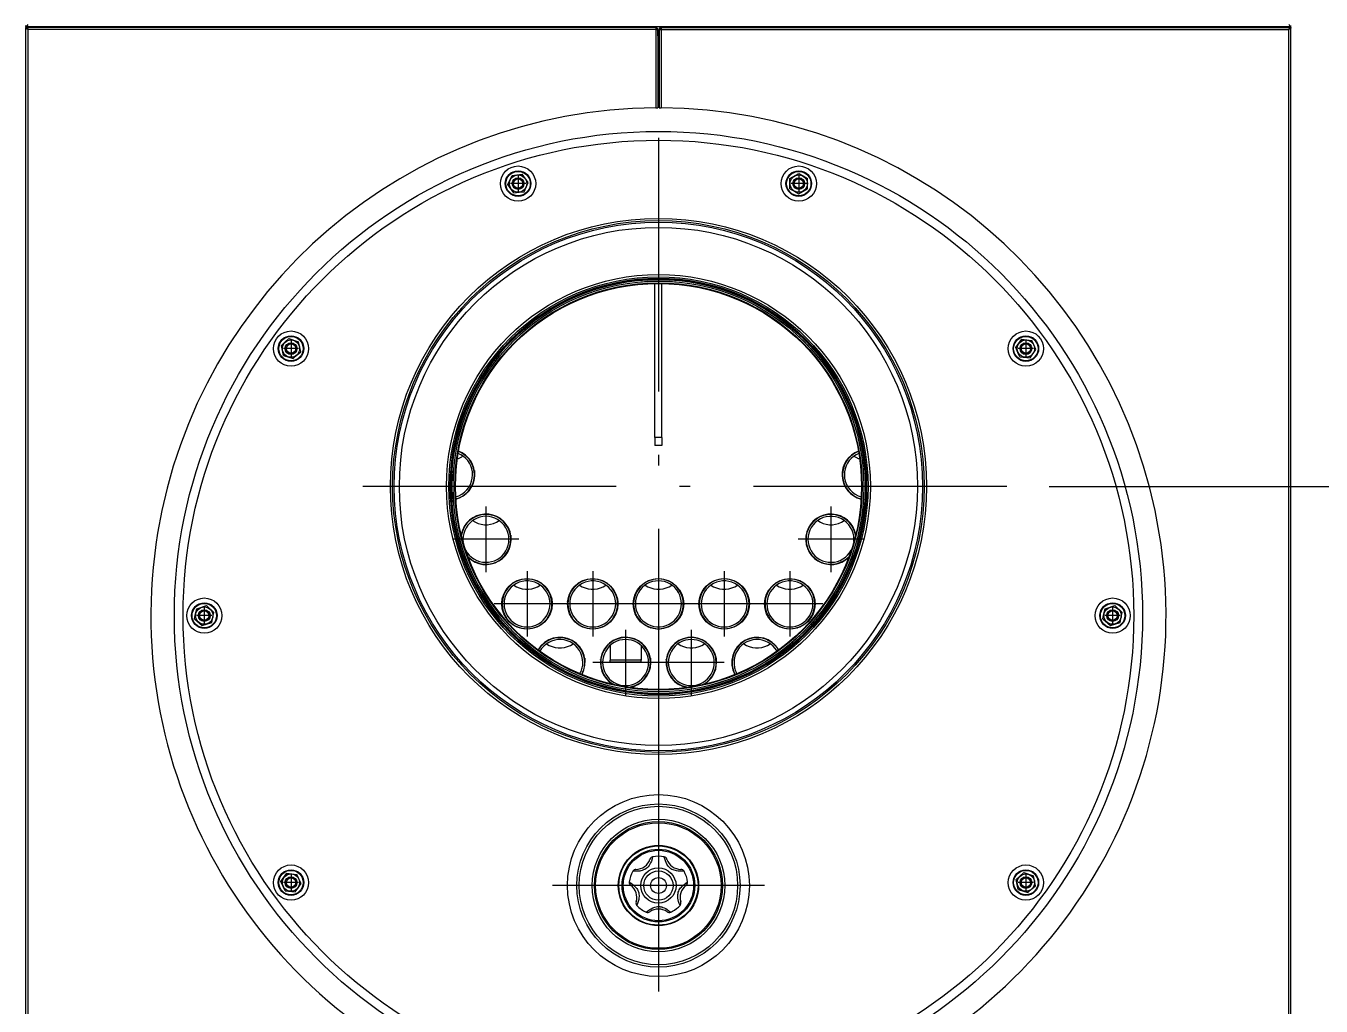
# Model space of a CAD drawing. Extents: x 0 to 420, y 0 to 297.
# Drawn here: x 32.1 to 93.4, y 179.5 to 225.9 of the extents above; entities that cross this region are included whole.
import ezdxf

# ---------------------------------------------------------------- set-up
doc = ezdxf.new("R2010")
doc.units = 0
doc.linetypes.add('DASHDOT', pattern=[18.5, 12, -3, 0.5, -3])
doc.layers.get('0').update_dxf_attribs({"linetype": 'CONTINUOUS'})

msp = doc.modelspace()

# ---------------------------------------------------------------- linework, layer by layer
at = {"color": 7}
for p, q in [((32.088989, 225.875275), (32.088989, 225.919724)), ((32.088989, 225.875275), (91.977882, 225.875275)), ((32.088989, 225.875275), (32.088989, 225.819717)), ((32.088989, 225.819717), (32.133434, 225.819717)), ((32.088989, 174.597504), (32.088989, 225.819717)), ((61.905659, 225.819717), (32.133434, 225.819717)), ((32.177879, 225.875275), (32.177879, 225.819717)), ((61.905659, 225.719727), (32.188988, 225.719727)), ((32.188988, 174.69751), (32.188988, 225.719727)), ((33.111214, 225.875275), (33.111214, 225.819717)), ((33.200104, 225.875275), (33.200104, 225.819717)), ((33.244545, 225.875381), (33.244545, 225.819824)), ((33.255657, 225.830826), (33.255657, 225.875275)), ((33.255657, 225.830826), (34.811211, 225.830826)), ((33.255657, 225.830826), (33.255657, 225.819717)), ((34.811211, 225.875275), (34.811211, 225.819717)), ((61.905659, 225.819717), (61.905659, 225.719727)), ((61.905659, 225.719727), (62.005657, 225.719727)), ((61.905659, 225.719727), (61.905659, 222.013824)), ((62.005657, 225.719727), (62.005657, 222.014145)), ((62.005657, 225.430832), (62.005657, 225.719727)), ((62.061214, 225.719727), (62.061214, 222.014145)), ((62.061214, 225.719727), (62.161213, 225.719727)), ((62.161213, 225.819717), (62.161213, 225.719727)), ((62.161213, 225.819717), (91.933441, 225.819717)), ((62.161213, 225.719727), (62.161213, 222.013824)), ((62.161213, 225.719727), (91.877884, 225.719727)), ((89.255661, 225.819717), (89.255661, 225.875275)), ((89.255661, 225.830826), (90.811218, 225.830826)), ((90.811218, 225.830826), (90.811218, 225.875275)), ((90.811218, 225.819717), (90.811218, 225.830826)), ((90.822327, 225.875381), (90.822327, 225.819824)), ((90.866768, 225.819717), (90.866768, 225.875275)), ((90.955658, 225.819717), (90.955658, 225.875275)), ((91.877884, 174.69751), (91.877884, 225.719727)), ((91.888992, 225.819717), (91.888992, 225.875275)), ((91.977882, 225.819717), (91.933441, 225.819717)), ((91.977882, 225.875275), (91.977882, 225.919724)), ((91.977882, 225.819717), (91.977882, 225.875275)), ((91.977882, 174.597504), (91.977882, 225.819717)), ((68.260635, 218.674667), (68.677299, 218.915222)), ((68.677299, 218.915222), (68.877121, 218.799866)), ((54.911079, 218.383804), (55.106773, 218.823334)), ((55.193878, 217.994568), (54.911079, 218.383804)), ((55.106773, 218.823334), (55.336235, 218.847458)), ((55.336235, 218.847458), (55.585262, 218.873627)), ((55.868061, 218.48439), (55.585262, 218.873627)), ((55.672367, 218.044861), (55.868061, 218.48439)), ((68.260635, 218.193542), (68.260635, 218.674667)), ((68.877121, 218.799866), (69.093971, 218.674667)), ((69.093971, 218.193542), (69.093971, 218.674667)), ((55.193878, 217.994568), (55.442905, 218.020752)), ((55.442905, 218.020752), (55.672367, 218.044861)), ((68.260635, 218.193542), (68.477486, 218.068344)), ((68.477486, 218.068344), (68.677299, 217.952972)), ((68.677299, 217.952972), (69.093971, 218.193542)), ((61.866768, 206.408539), (61.866768, 213.707169)), ((62.200104, 206.408539), (62.200104, 213.707169)), ((44.181992, 210.772446), (44.353455, 210.926834)), ((44.353455, 210.926834), (44.539539, 211.094376)), ((44.539539, 211.094376), (44.997116, 210.945709)), ((45.097145, 210.475098), (44.997116, 210.945709)), ((78.948814, 210.674057), (79.231613, 211.063293)), ((79.231613, 211.063293), (79.710098, 211.013)), ((79.803947, 210.802231), (79.710098, 211.013)), ((44.282024, 210.301834), (44.181992, 210.772446)), ((44.739601, 210.153152), (44.925682, 210.320709)), ((44.925682, 210.320709), (45.097145, 210.475098)), ((79.050659, 210.445313), (78.948814, 210.674057)), ((79.144501, 210.234528), (79.050659, 210.445313)), ((79.622993, 210.184235), (79.905792, 210.573471)), ((79.905792, 210.573471), (79.803947, 210.802231)), ((44.282024, 210.301834), (44.739601, 210.153152)), ((79.144501, 210.234528), (79.622993, 210.184235)), ((61.866768, 206.408539), (61.866768, 206.041946)), ((62.200104, 206.408539), (61.866768, 206.408539)), ((62.200104, 206.041946), (61.866768, 206.041946)), ((62.200104, 206.408539), (62.200104, 206.041946)), ((53.322327, 204.851852), (53.322327, 204.651611)), ((70.744545, 204.851959), (70.744545, 204.651611)), ((55.044548, 201.796295), (55.044548, 201.596375)), ((69.022324, 201.796402), (69.022324, 201.596375)), ((54.633434, 198.740845), (54.633434, 198.541138)), ((56.988991, 198.740738), (56.988991, 198.541138)), ((57.744545, 198.740845), (57.744545, 198.541138)), ((60.100101, 198.740738), (60.100101, 198.541138)), ((60.855659, 198.740845), (60.855659, 198.541138)), ((63.211212, 198.740738), (63.211212, 198.541138)), ((63.96677, 198.740845), (63.96677, 198.541138)), ((66.322327, 198.740738), (66.322327, 198.541138)), ((67.077881, 198.740845), (67.077881, 198.541138)), ((69.433434, 198.740738), (69.433434, 198.541138)), ((40.075859, 197.837708), (40.123829, 198.0634)), ((40.123829, 198.0634), (40.175888, 198.308319)), ((40.175888, 198.308319), (40.633469, 198.457001)), ((40.633469, 198.457001), (40.991013, 198.135056)), ((40.943043, 197.909378), (40.991013, 198.135056)), ((83.075859, 197.837708), (83.123825, 198.0634)), ((83.123825, 198.0634), (83.175888, 198.308319)), ((83.175888, 198.308319), (83.633469, 198.457001)), ((83.633469, 198.457001), (83.991013, 198.135056)), ((83.943039, 197.909378), (83.991013, 198.135056)), ((40.075859, 197.837708), (40.433403, 197.515778)), ((40.433403, 197.515778), (40.890984, 197.664444)), ((40.890984, 197.664444), (40.943043, 197.909378)), ((83.075859, 197.837708), (83.433403, 197.515778)), ((83.433403, 197.515778), (83.890984, 197.664444)), ((83.890984, 197.664444), (83.943039, 197.909378)), ((55.433434, 197.425674), (55.433434, 197.408783)), ((56.188992, 197.425735), (56.188992, 197.408844)), ((58.544548, 197.425674), (58.544548, 197.408783)), ((59.300102, 197.425735), (59.300102, 197.408844)), ((61.655659, 197.425674), (61.655659, 197.408783)), ((62.411213, 197.425735), (62.411213, 197.408844)), ((64.766769, 197.425674), (64.766769, 197.408783)), ((65.522324, 197.425735), (65.522324, 197.408844)), ((67.877884, 197.425674), (67.877884, 197.408783)), ((68.633438, 197.425735), (68.633438, 197.408844)), ((59.741768, 196.56601), (59.741768, 195.879883)), ((61.213993, 196.565948), (61.213993, 195.879883)), ((58.544548, 195.962952), (58.544548, 195.763641)), ((59.300102, 195.963074), (59.300102, 195.763641)), ((59.741768, 195.79071), (59.741768, 195.879883)), ((61.213993, 195.879883), (59.741768, 195.879883)), ((59.741768, 195.79071), (61.213993, 195.79071)), ((61.213993, 195.879868), (61.213993, 195.926132)), ((61.213993, 195.79071), (61.213993, 195.879883)), ((61.655659, 195.962952), (61.655659, 195.763641)), ((62.411213, 195.963074), (62.411213, 195.763641)), ((64.766769, 195.962952), (64.766769, 195.763641)), ((65.522324, 195.963074), (65.522324, 195.763641)), ((60.855659, 194.648254), (60.855659, 194.631058)), ((63.211212, 194.648193), (63.211212, 194.631012)), ((62.311066, 186.554474), (62.307487, 186.57019)), ((62.436302, 186.448547), (62.433331, 186.457611)), ((44.161079, 185.399292), (44.443878, 185.788528)), ((44.443878, 185.788528), (44.922371, 185.738251)), ((79.14119, 185.652069), (79.327271, 185.819611)), ((79.327271, 185.819611), (79.784851, 185.670929)), ((44.262924, 185.170547), (44.161079, 185.399292)), ((44.356773, 184.959763), (44.262924, 185.170547)), ((44.835258, 184.90947), (45.118057, 185.298706)), ((45.016212, 185.527466), (44.922371, 185.738251)), ((45.118057, 185.298706), (45.016212, 185.527466)), ((63.337177, 185.208618), (63.344887, 185.214249)), ((63.39922, 185.360458), (63.413063, 185.368729)), ((78.969727, 185.497681), (79.14119, 185.652069)), ((79.069756, 185.027069), (78.969727, 185.497681)), ((79.713417, 185.045944), (79.88488, 185.200333)), ((79.88488, 185.200333), (79.784851, 185.670929)), ((44.356773, 184.959763), (44.835258, 184.90947)), ((79.069756, 185.027069), (79.527328, 184.878387)), ((79.527328, 184.878387), (79.713417, 185.045944)), ((60.975765, 184.433197), (60.978691, 184.442276)), ((61.011406, 184.268143), (61.01775, 184.282974))]:
    msp.add_line(p, q, dxfattribs=at)
at = {"color": 7, "linetype": 'DASHDOT'}
for p, q in [((62.033436, 220.596878), (62.033436, 187.598114)), ((55.750683, 218.434097), (55.028458, 218.434097)), ((55.389572, 218.795212), (55.389572, 218.072983)), ((69.038414, 218.434097), (68.316193, 218.434097)), ((68.677299, 218.795212), (68.677299, 218.072983)), ((44.639572, 210.984879), (44.639572, 210.262665)), ((79.427299, 210.984879), (79.427299, 210.262665)), ((45.000679, 210.623764), (44.278458, 210.623764)), ((79.788414, 210.623764), (79.066193, 210.623764)), ((78.532822, 204.097504), (45.534054, 204.097504)), ((53.866768, 203.150269), (53.866768, 200.044724)), ((70.200104, 203.150269), (70.200104, 200.044724)), ((55.419548, 201.597504), (52.313992, 201.597504)), ((71.752884, 201.597504), (68.647324, 201.597504)), ((55.811214, 200.094727), (55.811214, 196.989166)), ((58.922325, 200.094727), (58.922325, 196.989166)), ((62.033436, 200.094727), (62.033436, 196.989166)), ((65.144547, 200.094727), (65.144547, 196.989166)), ((68.255661, 200.094727), (68.255661, 196.989166)), ((40.533436, 198.347504), (40.533436, 197.625275)), ((57.363991, 198.541946), (54.258434, 198.541946)), ((60.475101, 198.541946), (57.369545, 198.541946)), ((63.586212, 198.541946), (60.480659, 198.541946)), ((66.697327, 198.541946), (63.59177, 198.541946)), ((69.808434, 198.541946), (66.702881, 198.541946)), ((83.533432, 198.347504), (83.533432, 197.625275)), ((40.894547, 197.986389), (40.172325, 197.986389)), ((83.894547, 197.986389), (83.172325, 197.986389)), ((60.477879, 197.31694), (60.477879, 194.21138)), ((63.588993, 197.31694), (63.588993, 194.21138)), ((62.030659, 195.76416), (58.925102, 195.76416)), ((65.141769, 195.76416), (62.036213, 195.76416)), ((62.033436, 190.228058), (62.033436, 180.189163)), ((45.000679, 185.348999), (44.278458, 185.348999)), ((44.639572, 185.710114), (44.639572, 184.987885)), ((67.052879, 185.208603), (57.013992, 185.208603)), ((79.788414, 185.348999), (79.066193, 185.348999)), ((79.427299, 185.710114), (79.427299, 184.987885))]:
    msp.add_line(p, q, dxfattribs=at)
at = {"color": 34}
msp.add_line((80.532822, 204.097504), (110.979095, 204.097504), dxfattribs=at)
at = {"color": 7}
for points in [[(32.177879, 225.964157), (32.149811, 225.92186), (32.131096, 225.898773), (32.117058, 225.885986), (32.103027, 225.877991), (32.088989, 225.875275)], [(32.088989, 225.819717), (32.092049, 225.803925), (32.101044, 225.788147), (32.115417, 225.772354), (32.141396, 225.751297), (32.188988, 225.719727)], [(32.133434, 225.819717), (32.139282, 225.818359), (32.148056, 225.811295), (32.15683, 225.79863), (32.168526, 225.774414), (32.188988, 225.719727)], [(32.133434, 225.819717), (32.136444, 225.79866), (32.145149, 225.777618), (32.162548, 225.751297), (32.188988, 225.719727)], [(32.149986, 225.769302), (32.161987, 225.758133), (32.179993, 225.733704), (32.188988, 225.719727)], [(91.933441, 225.819717), (91.927589, 225.818359), (91.918816, 225.811295), (91.910042, 225.79863), (91.898346, 225.774414), (91.877884, 225.719727)], [(91.933441, 225.819717), (91.930428, 225.79866), (91.921722, 225.777618), (91.904327, 225.751297), (91.877884, 225.719727)], [(91.977882, 225.819717), (91.974823, 225.803925), (91.965828, 225.788147), (91.951454, 225.772354), (91.925476, 225.751297), (91.877884, 225.719727)], [(91.916885, 225.769302), (91.904884, 225.758133), (91.886879, 225.733704), (91.877884, 225.719727)], [(91.977882, 225.875275), (91.963844, 225.877991), (91.949814, 225.885986), (91.931099, 225.903961), (91.9077, 225.935303), (91.888992, 225.964157)], [(52.511669, 205.405121), (52.542385, 205.416626), (52.572735, 205.429077), (52.602703, 205.442413), (52.632259, 205.456665), (52.661358, 205.471802), (52.689999, 205.487823), (52.718136, 205.504669), (52.745762, 205.522369), (52.772839, 205.540863)], [(53.23344, 204.651611), (53.223949, 204.795013), (53.19566, 204.935883), (53.149059, 205.071838), (53.084957, 205.20047), (53.004475, 205.319519), (52.909008, 205.426941), (52.800228, 205.520844), (52.680019, 205.59964), (52.550488, 205.661896)], [(53.322323, 204.651611), (53.311779, 204.808838), (53.280346, 204.963226), (53.228565, 205.112061), (53.157383, 205.252655), (53.068066, 205.382477), (52.962215, 205.499207), (52.841732, 205.600769), (52.708759, 205.685333), (52.565685, 205.751404)], [(71.501175, 205.751404), (71.358109, 205.685333), (71.225143, 205.600769), (71.104645, 205.499207), (70.998795, 205.382477), (70.909485, 205.252655), (70.838303, 205.112061), (70.78653, 204.963226), (70.755096, 204.808838), (70.744553, 204.651611)], [(71.516373, 205.661896), (71.386841, 205.59964), (71.266647, 205.520844), (71.157852, 205.426941), (71.062393, 205.319519), (70.981918, 205.20047), (70.917816, 205.071838), (70.871216, 204.935883), (70.842926, 204.795013), (70.833435, 204.651611)], [(71.294052, 205.540863), (71.321121, 205.522369), (71.34874, 205.504669), (71.376877, 205.487823), (71.405518, 205.471802), (71.434616, 205.456665), (71.464157, 205.442413), (71.494125, 205.429077), (71.524475, 205.416626), (71.555191, 205.405121)], [(52.435085, 203.602325), (52.583187, 203.65509), (52.722149, 203.728638), (52.849072, 203.821442), (52.9613, 203.931549), (53.056499, 204.056671), (53.132687, 204.194183), (53.188259, 204.341278), (53.222088, 204.494812), (53.23344, 204.651611)], [(52.440189, 203.511658), (52.603268, 203.566956), (52.75655, 203.645416), (52.89674, 203.745422), (53.020855, 203.864777), (53.12624, 204.000946), (53.210629, 204.151031), (53.272236, 204.311829), (53.309734, 204.479889), (53.322323, 204.651611)], [(53.315105, 204.415375), (53.313, 204.414276), (53.310894, 204.413116), (53.308796, 204.412018), (53.306698, 204.410858), (53.304607, 204.40976), (53.302509, 204.4086), (53.300419, 204.40744), (53.298336, 204.406311), (53.296246, 204.405151)], [(70.744553, 204.651611), (70.757141, 204.479889), (70.794632, 204.311859), (70.856247, 204.151031), (70.940628, 204.000946), (71.046005, 203.864777), (71.17012, 203.745422), (71.310318, 203.645416), (71.463593, 203.566956), (71.626663, 203.511688)], [(70.770599, 204.405182), (70.768509, 204.406342), (70.766434, 204.407471), (70.764328, 204.4086), (70.762238, 204.40976), (70.760147, 204.410889), (70.758041, 204.412018), (70.755951, 204.413147), (70.753845, 204.414276), (70.75174, 204.415375)], [(70.833435, 204.651611), (70.844788, 204.494812), (70.878616, 204.341278), (70.934189, 204.194214), (71.010376, 204.056671), (71.105576, 203.931549), (71.217789, 203.821442), (71.344711, 203.728668), (71.483673, 203.65509), (71.631775, 203.602325)], [(52.715069, 203.621338), (52.714596, 203.619141), (52.714138, 203.616913), (52.713673, 203.614716), (52.713215, 203.612518), (52.712765, 203.610321), (52.712315, 203.608093), (52.711864, 203.605865), (52.71143, 203.603668), (52.710995, 203.601471)], [(71.355881, 203.601471), (71.355438, 203.603699), (71.354996, 203.605927), (71.354553, 203.608124), (71.354111, 203.610321), (71.353653, 203.612518), (71.353195, 203.614746), (71.352737, 203.616943), (71.35228, 203.619171), (71.351807, 203.621368)], [(55.044544, 201.596375), (55.033764, 201.755402), (55.001598, 201.911499), (54.94865, 202.061829), (54.875881, 202.203644), (54.784634, 202.33432), (54.676571, 202.451508), (54.553677, 202.553009), (54.418209, 202.636993), (54.272625, 202.701904), (54.119617, 202.746552), (53.961971, 202.770172), (53.802593, 202.772278), (53.644375, 202.752838), (53.490246, 202.71225), (53.342999, 202.651154), (53.205357, 202.570801), (53.07983, 202.472565), (52.968708, 202.358307), (52.874035, 202.230072), (52.797558, 202.09024), (52.740658, 201.941345), (52.704388, 201.786163)], [(54.955654, 201.596375), (54.946346, 201.738495), (54.918552, 201.878174), (54.872768, 202.013031), (54.809772, 202.140778), (54.73064, 202.259186), (54.63673, 202.366241), (54.529644, 202.460175), (54.411213, 202.539276), (54.283466, 202.602264), (54.148594, 202.648041), (54.008892, 202.675812), (53.866772, 202.68515), (53.724636, 202.675812), (53.584942, 202.648041), (53.450069, 202.602264), (53.322323, 202.539276), (53.203899, 202.460175), (53.096806, 202.366241), (53.002895, 202.259186), (52.923763, 202.140778), (52.860767, 202.013031), (52.814983, 201.878174), (52.787197, 201.738495), (52.777874, 201.596375)], [(53.238491, 202.485626), (53.36552, 202.408356), (53.501904, 202.34906), (53.645092, 202.308929), (53.792423, 202.288666), (53.941128, 202.288666), (54.088451, 202.308929), (54.23164, 202.34906), (54.368023, 202.408356), (54.49506, 202.485626)], [(71.362488, 201.786163), (71.326218, 201.941376), (71.269302, 202.09024), (71.192825, 202.230072), (71.098145, 202.358307), (70.98703, 202.472595), (70.861496, 202.570831), (70.723846, 202.651184), (70.576614, 202.71225), (70.42247, 202.752838), (70.264267, 202.772278), (70.104874, 202.770172), (69.94725, 202.746552), (69.794235, 202.701874), (69.648666, 202.636963), (69.513184, 202.553009), (69.390289, 202.451477), (69.282242, 202.33432), (69.190994, 202.203644), (69.118225, 202.061829), (69.065277, 201.911499), (69.033112, 201.755402), (69.022324, 201.596375)], [(71.289001, 201.596375), (71.278854, 201.744629), (71.248611, 201.890106), (71.198853, 202.030121), (71.130478, 202.162079), (71.044769, 202.283478), (70.943329, 202.39209), (70.828049, 202.48587), (70.701065, 202.56308), (70.564758, 202.622284), (70.421646, 202.662384), (70.274414, 202.682617), (70.125793, 202.682617), (69.978561, 202.662384), (69.835464, 202.622284), (69.699142, 202.56308), (69.572159, 202.48587), (69.456879, 202.39209), (69.355453, 202.283478), (69.269745, 202.162079), (69.20137, 202.030121), (69.151596, 201.890106), (69.121353, 201.744629), (69.111221, 201.596375)], [(69.571823, 202.485626), (69.698868, 202.408356), (69.835251, 202.34906), (69.978439, 202.308929), (70.125763, 202.288666), (70.274475, 202.288666), (70.421799, 202.308929), (70.564987, 202.34906), (70.70137, 202.408356), (70.8284, 202.485626)], [(52.777874, 201.596375), (52.77795, 201.584351), (52.778149, 201.572327), (52.778477, 201.560333), (52.778942, 201.548309), (52.779537, 201.536285), (52.78027, 201.524292), (52.781132, 201.512299), (52.782124, 201.500336), (52.783253, 201.488373)], [(52.908543, 201.079254), (52.985165, 200.957336), (53.077198, 200.846619), (53.183041, 200.748993), (53.300838, 200.666199), (53.428539, 200.59967), (53.563892, 200.550568), (53.704548, 200.519745), (53.848034, 200.507782), (53.991856, 200.514801), (54.133488, 200.540771), (54.270458, 200.585175), (54.400364, 200.647308), (54.520939, 200.725983), (54.630077, 200.819916), (54.725872, 200.927399), (54.806637, 201.0466), (54.870968, 201.175385), (54.917736, 201.311554), (54.946133, 201.452728), (54.955654, 201.596375)], [(53.00996, 200.788361), (53.131405, 200.676483), (53.267307, 200.582672), (53.414989, 200.50882), (53.571552, 200.456329), (53.733913, 200.426239), (53.898891, 200.419159), (54.063244, 200.435211), (54.223721, 200.474091), (54.377193, 200.535065), (54.520626, 200.616852), (54.651211, 200.717926), (54.766369, 200.836273), (54.863842, 200.969543), (54.941723, 201.115143), (54.99847, 201.270203), (55.03297, 201.431671), (55.044544, 201.596375)], [(54.972767, 201.146698), (54.969112, 201.142975), (54.965481, 201.139252), (54.961864, 201.135529), (54.958256, 201.131744), (54.95467, 201.12796), (54.951107, 201.124176), (54.947552, 201.120331), (54.944012, 201.116516), (54.940495, 201.112671)], [(69.022324, 201.596375), (69.033905, 201.431671), (69.068405, 201.270203), (69.125153, 201.115143), (69.203018, 200.969574), (69.300491, 200.836273), (69.415665, 200.717926), (69.546234, 200.616882), (69.689667, 200.535065), (69.843124, 200.474121), (70.003616, 200.435211), (70.167953, 200.419159), (70.332932, 200.426239), (70.4953, 200.456329), (70.651871, 200.508789), (70.799545, 200.582672), (70.93544, 200.676453), (71.056885, 200.7883)], [(69.126144, 201.112946), (69.12262, 201.116791), (69.119095, 201.120605), (69.11554, 201.12442), (69.111984, 201.128204), (69.108398, 201.131989), (69.104797, 201.135742), (69.101181, 201.139496), (69.097549, 201.143219), (69.093918, 201.146912)], [(69.111221, 201.596375), (69.120743, 201.452728), (69.149124, 201.311554), (69.195908, 201.175415), (69.260239, 201.0466), (69.340988, 200.927399), (69.436783, 200.819916), (69.545914, 200.725983), (69.666489, 200.647308), (69.796387, 200.585205), (69.93335, 200.540771), (70.074982, 200.514801), (70.218796, 200.507782), (70.362274, 200.519745), (70.50293, 200.550568), (70.63829, 200.59964), (70.765976, 200.666168), (70.883774, 200.748962), (70.989624, 200.846558), (71.081665, 200.957275), (71.158295, 201.079193)], [(71.28363, 201.488434), (71.28476, 201.500397), (71.285751, 201.51236), (71.286606, 201.524353), (71.287338, 201.536346), (71.287933, 201.54834), (71.288406, 201.560333), (71.288727, 201.572357), (71.288925, 201.584381), (71.289001, 201.596375)], [(54.737408, 200.803436), (54.735317, 200.798767), (54.733242, 200.794098), (54.731182, 200.789398), (54.729153, 200.784698), (54.727146, 200.779999), (54.725155, 200.775299), (54.723186, 200.770538), (54.721233, 200.765839), (54.719303, 200.761078)], [(69.347702, 200.760773), (69.345764, 200.765533), (69.343826, 200.770233), (69.341858, 200.774963), (69.339874, 200.779663), (69.33786, 200.784363), (69.335831, 200.789063), (69.333786, 200.793732), (69.331726, 200.798431), (69.329636, 200.80307)], [(53.87492, 200.403076), (53.874798, 200.404816), (53.874676, 200.406555), (53.874538, 200.408295), (53.874409, 200.410034), (53.874271, 200.411774), (53.874134, 200.413513), (53.873997, 200.415253), (53.873852, 200.416992), (53.873707, 200.418732)], [(70.193161, 200.418732), (70.193024, 200.417023), (70.192886, 200.415253), (70.192734, 200.413544), (70.192612, 200.411774), (70.192459, 200.410065), (70.192337, 200.408295), (70.1922, 200.406555), (70.192078, 200.404816), (70.191956, 200.403076)], [(56.988995, 198.541138), (56.978024, 198.701508), (56.945316, 198.858856), (56.891491, 199.010315), (56.817532, 199.153046), (56.724834, 199.284332), (56.615108, 199.401825), (56.490414, 199.503265), (56.353069, 199.586761), (56.205624, 199.650787), (56.050838, 199.694153), (55.89159, 199.716034), (55.730839, 199.716034), (55.57159, 199.694153), (55.416805, 199.650787), (55.26936, 199.586761), (55.132015, 199.503265), (55.00732, 199.401825), (54.897594, 199.284332), (54.804897, 199.153046), (54.730938, 199.010315), (54.677113, 198.858856), (54.644405, 198.701508), (54.633434, 198.541138)], [(56.900105, 198.541138), (56.889965, 198.689392), (56.859722, 198.834869), (56.809956, 198.974884), (56.741581, 199.106842), (56.65588, 199.228241), (56.55444, 199.336853), (56.439159, 199.430634), (56.312176, 199.507843), (56.175861, 199.567047), (56.032757, 199.607147), (55.885525, 199.62738), (55.736904, 199.62738), (55.589672, 199.607147), (55.446568, 199.567047), (55.310253, 199.507843), (55.18327, 199.430634), (55.067989, 199.336853), (54.966549, 199.228241), (54.880848, 199.106842), (54.812473, 198.974884), (54.762707, 198.834869), (54.732464, 198.689392), (54.722324, 198.541138)], [(55.182934, 199.430389), (55.309971, 199.353119), (55.446354, 199.293823), (55.589542, 199.253693), (55.736874, 199.233429), (55.885578, 199.233429), (56.032902, 199.253693), (56.17609, 199.293823), (56.312473, 199.353119), (56.43951, 199.430389)], [(60.100101, 198.541138), (60.089138, 198.701508), (60.056423, 198.858856), (60.002598, 199.010315), (59.928646, 199.153046), (59.835941, 199.284332), (59.726223, 199.401825), (59.601528, 199.503265), (59.464184, 199.586761), (59.316738, 199.650787), (59.161953, 199.694153), (59.002697, 199.716034), (58.841946, 199.716034), (58.682697, 199.694153), (58.527912, 199.650787), (58.380474, 199.586761), (58.243122, 199.503265), (58.118427, 199.401825), (58.008709, 199.284332), (57.916012, 199.153046), (57.842052, 199.010315), (57.788219, 198.858856), (57.75552, 198.701508), (57.744549, 198.541138)], [(60.011211, 198.541138), (60.001072, 198.689392), (59.970837, 198.834869), (59.921062, 198.974884), (59.852688, 199.106842), (59.766987, 199.228241), (59.665554, 199.336853), (59.550266, 199.430634), (59.42329, 199.507843), (59.286968, 199.567047), (59.143871, 199.607147), (58.996639, 199.62738), (58.848019, 199.62738), (58.700787, 199.607147), (58.557674, 199.567047), (58.421368, 199.507843), (58.294384, 199.430634), (58.179104, 199.336853), (58.077663, 199.228241), (57.991955, 199.106842), (57.92358, 198.974884), (57.873814, 198.834869), (57.843578, 198.689392), (57.833431, 198.541138)], [(58.294048, 199.430389), (58.421078, 199.353119), (58.557461, 199.293823), (58.700649, 199.253693), (58.84798, 199.233429), (58.996685, 199.233429), (59.144009, 199.253693), (59.287197, 199.293823), (59.42358, 199.353119), (59.550617, 199.430389)], [(63.211208, 198.541138), (63.201138, 198.694855), (63.171078, 198.845917), (63.121563, 198.991791), (63.053417, 199.129974), (62.967831, 199.258026), (62.866253, 199.373871), (62.750423, 199.475433), (62.622326, 199.561005), (62.484158, 199.62915), (62.338268, 199.67868), (62.187168, 199.70871), (62.033436, 199.718781), (61.879704, 199.70871), (61.728603, 199.67868), (61.582714, 199.62915), (61.444546, 199.561005), (61.316448, 199.475433), (61.200619, 199.373871), (61.099041, 199.258026), (61.013454, 199.129974), (60.945309, 198.991791), (60.895794, 198.845917), (60.865734, 198.694855), (60.855663, 198.541138)], [(63.122326, 198.541138), (63.11301, 198.683258), (63.085217, 198.822937), (63.03944, 198.957794), (62.976437, 199.085541), (62.897305, 199.203949), (62.803402, 199.311005), (62.696308, 199.404938), (62.577877, 199.484039), (62.45013, 199.547028), (62.315258, 199.592804), (62.175564, 199.620575), (62.033436, 199.629913), (61.891308, 199.620575), (61.751614, 199.592804), (61.616741, 199.547028), (61.488995, 199.484039), (61.370564, 199.404938), (61.26347, 199.311005), (61.169567, 199.203949), (61.090435, 199.085541), (61.027431, 198.957794), (60.981655, 198.822937), (60.953861, 198.683258), (60.944546, 198.541138)], [(61.405155, 199.430389), (61.532192, 199.353119), (61.668575, 199.293823), (61.811764, 199.253693), (61.959087, 199.233429), (62.1078, 199.233429), (62.255123, 199.253693), (62.398312, 199.293823), (62.534695, 199.353119), (62.661724, 199.430389)], [(66.322327, 198.541138), (66.312256, 198.694855), (66.282196, 198.845917), (66.232681, 198.991791), (66.164536, 199.129974), (66.078949, 199.258026), (65.977371, 199.373871), (65.861526, 199.475433), (65.733444, 199.561005), (65.595261, 199.62915), (65.449387, 199.67868), (65.298279, 199.70871), (65.144547, 199.718781), (64.990814, 199.70871), (64.839722, 199.67868), (64.693832, 199.62915), (64.555664, 199.561005), (64.427567, 199.475433), (64.311737, 199.373871), (64.210159, 199.258026), (64.124557, 199.129974), (64.056427, 198.991791), (64.006897, 198.845917), (63.976849, 198.694855), (63.96677, 198.541138)], [(66.233444, 198.541138), (66.223297, 198.689392), (66.193069, 198.834869), (66.143295, 198.974884), (66.074921, 199.106842), (65.989212, 199.228241), (65.887772, 199.336853), (65.772491, 199.430634), (65.645508, 199.507843), (65.509201, 199.567047), (65.366089, 199.607147), (65.218857, 199.62738), (65.070236, 199.62738), (64.923004, 199.607147), (64.779907, 199.567047), (64.643585, 199.507843), (64.516602, 199.430634), (64.401321, 199.336853), (64.299881, 199.228241), (64.214188, 199.106842), (64.145813, 198.974884), (64.096039, 198.834869), (64.065796, 198.689392), (64.055664, 198.541138)], [(64.516266, 199.430389), (64.643311, 199.353119), (64.779694, 199.293823), (64.922882, 199.253693), (65.070206, 199.233429), (65.218918, 199.233429), (65.366241, 199.253693), (65.50943, 199.293823), (65.645813, 199.353119), (65.772842, 199.430389)], [(69.433441, 198.541138), (69.42247, 198.701508), (69.389771, 198.858856), (69.335938, 199.010315), (69.261978, 199.153046), (69.169281, 199.284332), (69.059555, 199.401825), (68.93486, 199.503265), (68.797516, 199.586761), (68.65007, 199.650787), (68.495285, 199.694153), (68.336044, 199.716034), (68.175293, 199.716034), (68.016037, 199.694153), (67.861252, 199.650787), (67.713806, 199.586761), (67.576462, 199.503265), (67.451767, 199.401825), (67.342056, 199.284332), (67.249344, 199.153046), (67.1754, 199.010315), (67.121567, 198.858856), (67.088852, 198.701508), (67.077896, 198.541138)], [(69.344559, 198.541138), (69.334412, 198.689392), (69.304184, 198.834869), (69.25441, 198.974884), (69.186035, 199.106842), (69.100327, 199.228241), (68.998886, 199.336853), (68.883606, 199.430634), (68.756622, 199.507843), (68.620316, 199.567047), (68.477203, 199.607147), (68.329971, 199.62738), (68.181351, 199.62738), (68.034119, 199.607147), (67.891022, 199.567047), (67.7547, 199.507843), (67.627731, 199.430634), (67.512436, 199.336853), (67.410995, 199.228241), (67.325302, 199.106842), (67.256927, 198.974884), (67.207153, 198.834869), (67.176926, 198.689392), (67.166779, 198.541138)], [(67.62738, 199.430389), (67.754425, 199.353119), (67.890808, 199.293823), (68.033997, 199.253693), (68.18132, 199.233429), (68.330032, 199.233429), (68.477356, 199.253693), (68.620544, 199.293823), (68.756927, 199.353119), (68.883957, 199.430389)], [(54.63345, 198.657593), (54.632259, 198.65799), (54.631077, 198.658417), (54.629887, 198.658783), (54.628704, 198.65921), (54.627514, 198.659576), (54.626324, 198.660004), (54.625134, 198.66037), (54.623943, 198.660797), (54.622746, 198.661163)], [(56.999691, 198.661163), (56.998501, 198.660797), (56.997311, 198.66037), (56.99612, 198.660004), (56.99493, 198.659576), (56.99374, 198.65921), (56.99255, 198.658783), (56.99136, 198.658417), (56.99017, 198.65799), (56.988979, 198.657623)], [(57.744564, 198.657593), (57.743374, 198.65799), (57.742184, 198.658417), (57.740993, 198.658783), (57.739811, 198.65921), (57.738621, 198.659576), (57.737431, 198.660004), (57.73624, 198.66037), (57.73505, 198.660797), (57.733852, 198.661163)], [(60.110798, 198.661163), (60.109608, 198.660797), (60.108418, 198.66037), (60.107227, 198.660004), (60.106037, 198.659576), (60.104847, 198.65921), (60.103657, 198.658783), (60.102474, 198.658417), (60.101284, 198.65799), (60.100094, 198.657623)], [(60.855679, 198.657593), (60.854488, 198.65799), (60.853298, 198.658417), (60.852108, 198.658783), (60.850918, 198.65921), (60.849728, 198.659576), (60.848537, 198.660004), (60.847347, 198.66037), (60.846157, 198.660797), (60.844967, 198.661163)], [(63.221912, 198.661163), (63.220722, 198.660797), (63.219532, 198.66037), (63.218342, 198.660004), (63.217152, 198.659576), (63.215961, 198.65921), (63.214771, 198.658783), (63.213589, 198.658417), (63.212399, 198.65799), (63.211208, 198.657623)], [(63.966793, 198.657593), (63.965603, 198.65799), (63.964413, 198.658417), (63.963223, 198.658783), (63.962032, 198.65921), (63.960842, 198.659576), (63.959652, 198.660004), (63.958462, 198.66037), (63.957272, 198.660797), (63.956081, 198.661163)], [(66.333023, 198.661163), (66.331833, 198.660797), (66.330643, 198.66037), (66.329453, 198.660004), (66.328262, 198.659576), (66.327072, 198.65921), (66.325882, 198.658783), (66.324692, 198.658417), (66.323502, 198.65799), (66.322327, 198.657623)], [(67.077896, 198.657593), (67.076706, 198.65799), (67.075531, 198.658417), (67.074341, 198.658783), (67.073151, 198.65921), (67.07196, 198.659576), (67.07077, 198.660004), (67.06958, 198.66037), (67.06839, 198.660797), (67.0672, 198.661163)], [(69.444138, 198.661163), (69.442947, 198.660797), (69.441757, 198.66037), (69.440567, 198.660004), (69.439377, 198.659576), (69.438187, 198.65921), (69.436996, 198.658783), (69.435806, 198.658417), (69.434616, 198.65799), (69.433426, 198.657623)], [(54.633434, 198.541138), (54.643513, 198.387421), (54.673565, 198.236359), (54.723095, 198.090485), (54.791225, 197.952301), (54.87682, 197.824249), (54.978405, 197.708405), (55.094234, 197.606842), (55.222324, 197.521271), (55.3605, 197.453125), (55.506382, 197.403595), (55.657482, 197.373566), (55.811214, 197.363495), (55.964947, 197.373566), (56.116047, 197.403595), (56.261929, 197.453125), (56.400105, 197.521271), (56.528194, 197.606842), (56.644024, 197.708405), (56.745609, 197.824249), (56.831203, 197.952301), (56.899334, 198.090485), (56.948864, 198.236359), (56.978916, 198.387421), (56.988995, 198.541138)], [(54.722324, 198.541138), (54.73164, 198.399017), (54.759426, 198.259338), (54.805218, 198.124481), (54.868206, 197.996735), (54.947338, 197.878326), (55.041256, 197.771271), (55.148342, 197.677338), (55.266766, 197.598236), (55.394512, 197.535248), (55.529385, 197.489471), (55.669086, 197.4617), (55.811214, 197.452362), (55.953342, 197.4617), (56.093044, 197.489471), (56.227917, 197.535248), (56.355663, 197.598236), (56.474087, 197.677338), (56.581173, 197.771271), (56.675091, 197.878326), (56.754223, 197.996735), (56.817211, 198.124481), (56.863003, 198.259338), (56.890789, 198.399017), (56.900105, 198.541138)], [(57.744549, 198.541138), (57.75462, 198.387421), (57.784679, 198.236359), (57.834202, 198.090485), (57.90234, 197.952301), (57.987926, 197.824249), (58.089512, 197.708405), (58.205341, 197.606842), (58.333431, 197.521271), (58.471607, 197.453125), (58.617489, 197.403595), (58.768597, 197.373566), (58.922329, 197.363495), (59.076061, 197.373566), (59.227154, 197.403595), (59.373043, 197.453125), (59.511211, 197.521271), (59.639309, 197.606842), (59.755138, 197.708405), (59.856716, 197.824249), (59.94231, 197.952301), (60.010448, 198.090485), (60.059971, 198.236359), (60.090023, 198.387421), (60.100101, 198.541138)], [(57.833431, 198.541138), (57.842754, 198.399017), (57.870541, 198.259338), (57.916325, 198.124481), (57.979321, 197.996735), (58.058453, 197.878326), (58.152363, 197.771271), (58.259457, 197.677338), (58.37788, 197.598236), (58.505627, 197.535248), (58.640499, 197.489471), (58.780193, 197.4617), (58.922329, 197.452362), (59.064449, 197.4617), (59.204151, 197.489471), (59.339024, 197.535248), (59.46677, 197.598236), (59.585201, 197.677338), (59.692287, 197.771271), (59.786198, 197.878326), (59.86533, 197.996735), (59.928326, 198.124481), (59.97411, 198.259338), (60.001904, 198.399017), (60.011211, 198.541138)], [(60.855663, 198.541138), (60.866627, 198.380768), (60.899334, 198.223419), (60.953167, 198.07196), (61.027119, 197.92923), (61.119823, 197.797943), (61.229534, 197.68045), (61.354229, 197.57901), (61.491581, 197.495514), (61.639019, 197.431488), (61.793804, 197.388123), (61.95306, 197.366241), (62.113811, 197.366241), (62.273067, 197.388123), (62.427853, 197.431488), (62.575291, 197.495514), (62.712643, 197.57901), (62.837337, 197.68045), (62.947048, 197.797943), (63.039753, 197.92923), (63.113705, 198.07196), (63.167538, 198.223419), (63.200245, 198.380768), (63.211208, 198.541138)], [(60.944546, 198.541138), (60.954693, 198.392883), (60.984921, 198.247406), (61.034695, 198.107391), (61.103069, 197.975433), (61.188778, 197.854034), (61.290211, 197.745422), (61.405499, 197.651642), (61.532475, 197.574432), (61.668789, 197.515228), (61.811893, 197.475128), (61.959126, 197.454895), (62.107746, 197.454895), (62.254978, 197.475128), (62.398083, 197.515228), (62.534397, 197.574432), (62.661373, 197.651642), (62.776661, 197.745422), (62.878094, 197.854034), (62.963802, 197.975433), (63.032177, 198.107391), (63.081951, 198.247406), (63.112179, 198.392883), (63.122326, 198.541138)], [(63.96677, 198.541138), (63.976849, 198.387421), (64.006897, 198.236359), (64.056427, 198.090485), (64.124557, 197.952301), (64.210159, 197.824249), (64.311737, 197.708405), (64.427567, 197.606842), (64.555664, 197.521271), (64.693832, 197.453125), (64.839722, 197.403595), (64.990814, 197.373566), (65.144547, 197.363495), (65.298279, 197.373566), (65.449387, 197.403595), (65.595261, 197.453125), (65.733444, 197.521271), (65.861526, 197.606842), (65.977371, 197.708405), (66.078949, 197.824249), (66.164536, 197.952301), (66.232681, 198.090485), (66.282196, 198.236359), (66.312256, 198.387421), (66.322327, 198.541138)], [(64.055664, 198.541138), (64.064972, 198.399017), (64.092758, 198.259338), (64.13855, 198.124481), (64.201538, 197.996735), (64.28067, 197.878326), (64.374588, 197.771271), (64.481674, 197.677338), (64.600098, 197.598236), (64.727844, 197.535248), (64.862717, 197.489471), (65.002426, 197.4617), (65.144547, 197.452362), (65.286682, 197.4617), (65.426376, 197.489471), (65.561249, 197.535248), (65.688995, 197.598236), (65.807419, 197.677338), (65.914505, 197.771271), (66.008423, 197.878326), (66.087555, 197.996735), (66.150558, 198.124481), (66.196335, 198.259338), (66.224121, 198.399017), (66.233444, 198.541138)], [(67.077896, 198.541138), (67.087967, 198.387421), (67.118027, 198.236359), (67.167542, 198.090485), (67.235672, 197.952301), (67.321274, 197.824249), (67.422852, 197.708405), (67.538681, 197.606842), (67.666779, 197.521271), (67.804947, 197.453125), (67.950836, 197.403595), (68.101929, 197.373566), (68.255661, 197.363495), (68.409393, 197.373566), (68.560501, 197.403595), (68.706375, 197.453125), (68.844559, 197.521271), (68.972641, 197.606842), (69.088486, 197.708405), (69.190063, 197.824249), (69.27565, 197.952301), (69.343796, 198.090485), (69.393311, 198.236359), (69.42337, 198.387421), (69.433441, 198.541138)], [(67.166779, 198.541138), (67.176086, 198.399017), (67.203873, 198.259338), (67.249664, 198.124481), (67.312668, 197.996735), (67.3918, 197.878326), (67.485703, 197.771271), (67.592789, 197.677338), (67.711227, 197.598236), (67.838974, 197.535248), (67.973831, 197.489471), (68.113541, 197.4617), (68.255661, 197.452362), (68.397797, 197.4617), (68.537491, 197.489471), (68.672363, 197.535248), (68.80011, 197.598236), (68.918533, 197.677338), (69.02562, 197.771271), (69.119537, 197.878326), (69.198669, 197.996735), (69.261673, 198.124481), (69.307449, 198.259338), (69.335236, 198.399017), (69.344559, 198.541138)], [(58.544544, 195.763641), (58.533367, 195.925537), (58.500027, 196.084351), (58.445179, 196.237091), (58.369854, 196.380829), (58.275478, 196.512848), (58.163845, 196.630646), (58.037083, 196.731964), (57.897594, 196.814911), (57.748013, 196.877899), (57.591206, 196.919708), (57.430134, 196.939606), (57.267857, 196.937134), (57.107464, 196.912384), (56.951992, 196.865845), (56.804394, 196.79837), (56.667469, 196.711243), (56.543827, 196.60611), (56.435818, 196.485016), (56.34547, 196.350189)], [(58.455654, 195.763641), (58.445248, 195.913818), (58.414227, 196.061127), (58.363186, 196.202728), (58.293087, 196.335968), (58.205288, 196.458221), (58.10146, 196.56723), (57.983585, 196.660889), (57.853924, 196.737396), (57.714947, 196.795258), (57.569317, 196.833405), (57.419811, 196.851105), (57.269299, 196.848053), (57.12064, 196.824249), (56.976696, 196.780151), (56.840199, 196.716644), (56.713772, 196.634918), (56.599827, 196.53653), (56.500546, 196.42337), (56.417812, 196.297607)], [(61.655651, 195.763641), (61.64558, 195.917358), (61.61552, 196.068451), (61.566006, 196.214325), (61.49786, 196.352448), (61.412273, 196.48056), (61.310696, 196.596375), (61.194866, 196.697937), (61.066769, 196.783539), (60.9286, 196.851654), (60.782711, 196.901154), (60.631611, 196.931213), (60.477879, 196.941315), (60.324146, 196.931213), (60.173046, 196.901154), (60.027157, 196.851654), (59.888988, 196.783539), (59.760891, 196.697937), (59.645061, 196.596375), (59.543484, 196.48056), (59.457897, 196.352448), (59.389751, 196.214325), (59.340237, 196.068451), (59.310177, 195.917358), (59.300106, 195.763641)], [(61.566769, 195.763641), (61.557453, 195.905762), (61.529659, 196.045441), (61.483883, 196.180298), (61.420879, 196.308014), (61.341747, 196.426453), (61.247845, 196.533539), (61.140751, 196.627411), (61.02232, 196.706543), (60.894573, 196.769531), (60.759701, 196.815338), (60.620007, 196.843109), (60.477879, 196.852417), (60.335751, 196.843109), (60.196056, 196.815338), (60.061184, 196.769531), (59.933437, 196.706543), (59.815006, 196.627411), (59.707912, 196.533539), (59.61401, 196.426453), (59.534878, 196.308014), (59.471874, 196.180298), (59.426098, 196.045441), (59.398304, 195.905762), (59.388988, 195.763641)], [(64.766769, 195.763641), (64.756699, 195.917358), (64.726639, 196.068451), (64.677124, 196.214325), (64.608978, 196.352448), (64.523392, 196.48056), (64.421814, 196.596375), (64.305984, 196.697937), (64.177887, 196.783539), (64.039719, 196.851654), (63.893826, 196.901154), (63.742725, 196.931213), (63.588993, 196.941315), (63.435261, 196.931213), (63.284161, 196.901154), (63.138271, 196.851654), (63.000103, 196.783539), (62.872005, 196.697937), (62.756176, 196.596375), (62.654598, 196.48056), (62.569012, 196.352448), (62.500866, 196.214325), (62.451351, 196.068451), (62.421291, 195.917358), (62.411221, 195.763641)], [(64.677887, 195.763641), (64.668564, 195.905762), (64.640778, 196.045441), (64.595001, 196.180298), (64.531998, 196.308014), (64.452866, 196.426453), (64.358963, 196.533539), (64.251862, 196.627411), (64.133438, 196.706543), (64.005692, 196.769531), (63.870815, 196.815338), (63.731121, 196.843109), (63.588993, 196.852417), (63.446865, 196.843109), (63.307171, 196.815338), (63.172298, 196.769531), (63.044552, 196.706543), (62.926121, 196.627411), (62.819027, 196.533539), (62.725124, 196.426453), (62.645992, 196.308014), (62.582989, 196.180298), (62.537212, 196.045441), (62.509418, 195.905762), (62.500103, 195.763641)], [(67.72139, 196.350189), (67.631058, 196.485016), (67.523041, 196.60611), (67.399399, 196.711243), (67.262482, 196.79837), (67.114883, 196.865845), (66.959412, 196.912384), (66.799011, 196.937134), (66.636734, 196.939606), (66.475662, 196.919708), (66.318863, 196.877899), (66.169281, 196.814911), (66.0298, 196.731964), (65.90303, 196.630646), (65.791397, 196.512848), (65.697021, 196.380829), (65.621689, 196.237091), (65.566849, 196.084351), (65.533508, 195.925537), (65.522324, 195.763641)], [(67.649063, 196.297607), (67.56633, 196.42337), (67.467041, 196.53653), (67.353104, 196.634918), (67.226669, 196.716644), (67.090179, 196.780151), (66.946228, 196.824249), (66.797577, 196.848053), (66.647064, 196.851105), (66.497559, 196.833405), (66.351929, 196.795258), (66.212952, 196.737396), (66.083282, 196.660889), (65.965408, 196.56723), (65.861588, 196.458221), (65.773788, 196.335968), (65.70369, 196.202728), (65.652649, 196.061127), (65.621628, 195.913818), (65.611221, 195.763641)], [(56.738491, 196.652924), (56.86552, 196.575623), (57.001904, 196.516327), (57.145092, 196.476196), (57.292423, 196.455963), (57.441128, 196.455963), (57.588451, 196.476196), (57.73164, 196.516327), (57.868023, 196.575623), (57.99506, 196.652924)], [(62.960712, 196.652924), (63.087749, 196.575623), (63.224133, 196.516327), (63.367321, 196.476196), (63.514645, 196.455963), (63.663357, 196.455963), (63.81068, 196.476196), (63.953869, 196.516327), (64.090256, 196.575623), (64.217285, 196.652924)], [(66.071823, 196.652924), (66.198868, 196.575623), (66.335251, 196.516327), (66.478439, 196.476196), (66.625763, 196.455963), (66.774475, 196.455963), (66.921799, 196.476196), (67.064987, 196.516327), (67.20137, 196.575623), (67.3284, 196.652924)], [(58.317921, 195.233612), (58.346333, 195.288177), (58.371624, 195.344208), (58.393703, 195.401611), (58.412502, 195.460175), (58.427975, 195.519684), (58.44006, 195.579987), (58.448711, 195.6409), (58.453915, 195.702179), (58.455654, 195.763641)], [(58.40057, 195.199432), (58.430286, 195.25766), (58.456722, 195.317413), (58.479809, 195.378571), (58.499462, 195.440948), (58.515621, 195.504272), (58.528248, 195.56842), (58.537289, 195.633148), (58.542736, 195.698303), (58.544544, 195.763641)], [(58.555218, 195.883698), (58.554028, 195.88327), (58.552837, 195.882904), (58.551655, 195.882507), (58.550472, 195.882111), (58.549282, 195.881714), (58.548092, 195.881317), (58.546909, 195.88092), (58.545727, 195.880524), (58.544537, 195.880127)], [(59.300121, 195.880096), (59.298931, 195.880524), (59.297756, 195.88092), (59.296566, 195.881317), (59.295376, 195.881714), (59.294193, 195.882111), (59.293011, 195.882507), (59.291821, 195.882904), (59.29063, 195.88327), (59.28944, 195.883698)], [(59.300106, 195.763641), (59.308773, 195.621002), (59.334652, 195.480499), (59.377361, 195.344147), (59.436275, 195.213959), (59.510525, 195.091858), (59.599018, 194.979645), (59.700451, 194.878998), (59.81332, 194.791351), (59.935986, 194.718048)], [(59.388988, 195.763641), (59.398304, 195.621521), (59.426098, 195.481842), (59.471874, 195.346985), (59.534878, 195.219269), (59.61401, 195.10083), (59.707912, 194.993744), (59.815006, 194.899872), (59.933437, 194.82074), (60.061184, 194.757751), (60.196056, 194.711945), (60.335751, 194.684174), (60.477879, 194.674866), (60.620007, 194.684174), (60.759701, 194.711945), (60.894573, 194.757751), (61.02232, 194.82074), (61.140751, 194.899872), (61.247845, 194.993744), (61.341747, 195.10083), (61.420879, 195.219269), (61.483883, 195.346985), (61.529659, 195.481842), (61.557453, 195.621521), (61.566769, 195.763641)], [(60.605999, 194.592987), (60.775173, 194.624115), (60.938, 194.679596), (61.091015, 194.758148), (61.230953, 194.858185), (61.354824, 194.977509), (61.459988, 195.113617), (61.544209, 195.26358), (61.605679, 195.424225), (61.643093, 195.592102), (61.655651, 195.763641)], [(61.666332, 195.883698), (61.665142, 195.88327), (61.663952, 195.882904), (61.662762, 195.882507), (61.661579, 195.882111), (61.660397, 195.881714), (61.659206, 195.881317), (61.658016, 195.88092), (61.656834, 195.880524), (61.655651, 195.880127)], [(62.411236, 195.880096), (62.410046, 195.880524), (62.408863, 195.88092), (62.407681, 195.881317), (62.40649, 195.881714), (62.4053, 195.882111), (62.404118, 195.882507), (62.402927, 195.882904), (62.401745, 195.88327), (62.400555, 195.883698)], [(62.411221, 195.763641), (62.423779, 195.592102), (62.461193, 195.424225), (62.522663, 195.26358), (62.606884, 195.113617), (62.712048, 194.977509), (62.835918, 194.858185), (62.975857, 194.758148), (63.128864, 194.679596), (63.291691, 194.624115), (63.460857, 194.592987)], [(62.500103, 195.763641), (62.509418, 195.621521), (62.537212, 195.481842), (62.582989, 195.346985), (62.645992, 195.219269), (62.725124, 195.10083), (62.819027, 194.993744), (62.926121, 194.899872), (63.044552, 194.82074), (63.172298, 194.757751), (63.307171, 194.711945), (63.446865, 194.684174), (63.588993, 194.674866), (63.731121, 194.684174), (63.870815, 194.711945), (64.005692, 194.757751), (64.133438, 194.82074), (64.251862, 194.899872), (64.358963, 194.993744), (64.452866, 195.10083), (64.531998, 195.219269), (64.595001, 195.346985), (64.640778, 195.481842), (64.668564, 195.621521), (64.677887, 195.763641)], [(64.130905, 194.718048), (64.253555, 194.791351), (64.36644, 194.878998), (64.467865, 194.979645), (64.556351, 195.091858), (64.6306, 195.213959), (64.689514, 195.344147), (64.732224, 195.480499), (64.758102, 195.621002), (64.766769, 195.763641)], [(64.777435, 195.883698), (64.776245, 195.88327), (64.77507, 195.882904), (64.77388, 195.882507), (64.77269, 195.882111), (64.7715, 195.881714), (64.770325, 195.881317), (64.769135, 195.88092), (64.767944, 195.880524), (64.766769, 195.880127)], [(65.522339, 195.880096), (65.521164, 195.880524), (65.519974, 195.88092), (65.518784, 195.881317), (65.517609, 195.881714), (65.516418, 195.882111), (65.515228, 195.882507), (65.514038, 195.882904), (65.512848, 195.88327), (65.511673, 195.883698)], [(65.522324, 195.763641), (65.524139, 195.698303), (65.529587, 195.633148), (65.53862, 195.56842), (65.551254, 195.504272), (65.567413, 195.440948), (65.587067, 195.378571), (65.610138, 195.317413), (65.636581, 195.25766), (65.666306, 195.199432)], [(65.611221, 195.763641), (65.612961, 195.702179), (65.618164, 195.6409), (65.626816, 195.579987), (65.638901, 195.519684), (65.654373, 195.460175), (65.673172, 195.401642), (65.695251, 195.344208), (65.720535, 195.288177), (65.748947, 195.233612)], [(61.759388, 186.57019), (61.732899, 186.468048), (61.698662, 186.36734), (61.664402, 186.287079), (61.631672, 186.223557), (61.592411, 186.160263), (61.546356, 186.100204)], [(63.243694, 185.889999), (63.142307, 185.883728), (63.042992, 185.884521), (62.970272, 185.889923), (62.890797, 185.90123), (62.835823, 185.91301), (62.780663, 185.928848), (62.726543, 185.949203), (62.67453, 185.974472), (62.625473, 186.004868), (62.579971, 186.040298), (62.538349, 186.080368), (62.500736, 186.124344), (62.467129, 186.171158), (62.437481, 186.219513), (62.400116, 186.292099), (62.362419, 186.382675), (62.331738, 186.475616), (62.311066, 186.554474)], [(61.546356, 186.100204), (61.50029, 186.052307), (61.449028, 186.010269), (61.392994, 185.974823), (61.333057, 185.946136), (61.270565, 185.923889), (61.207119, 185.90744), (61.144596, 185.896011), (61.056496, 185.886398), (60.956623, 185.883209), (60.846565, 185.887939), (60.823181, 185.889999)], [(60.653809, 185.368729), (60.739517, 185.314209), (60.819393, 185.255173), (60.875053, 185.208069), (60.932701, 185.152206), (60.970249, 185.110367), (61.005573, 185.06514), (61.037392, 185.016861), (61.064617, 184.965836), (61.086441, 184.912415), (61.102425, 184.85701), (61.112545, 184.800125), (61.11713, 184.742447), (61.116802, 184.684814), (61.112362, 184.628265), (61.099926, 184.547577), (61.077187, 184.452133), (61.047371, 184.358917), (61.01775, 184.282974)], [(63.055466, 184.268143), (63.018169, 184.36264), (62.988243, 184.457336), (62.970901, 184.528168), (62.9571, 184.607239), (62.951321, 184.663177), (62.949326, 184.72052), (62.951962, 184.77829), (62.959927, 184.835556), (62.973671, 184.891602), (62.993305, 184.945831), (63.018555, 184.997787), (63.048748, 185.04715), (63.082886, 185.093582), (63.119717, 185.136719), (63.177204, 185.194687), (63.251701, 185.25853), (63.33062, 185.316437), (63.39922, 185.360458)], [(61.45483, 183.945984), (61.537003, 184.01358), (61.621796, 184.073502), (61.686699, 184.112869), (61.760746, 184.150818), (61.814178, 184.173325), (61.870045, 184.192169), (61.927605, 184.206192), (61.986183, 184.214462), (62.045197, 184.216415), (62.104118, 184.211899), (62.133362, 184.207306)], [(62.133362, 184.207306), (62.191441, 184.193726), (62.247833, 184.175171), (62.301868, 184.152771), (62.376854, 184.114731), (62.442631, 184.075089), (62.528648, 184.014526), (62.612045, 183.945984)]]:
    msp.add_lwpolyline(points, dxfattribs=at)
for centre, radius in [((62.033436, 197.986389), 22.916669), ((62.033436, 197.986389), 22.500002), ((55.389572, 218.434097), 0.833333), ((55.389572, 218.434097), 0.605556), ((55.389572, 218.434097), 0.577778), ((68.677299, 218.434097), 0.833333), ((68.677299, 218.434097), 0.605556), ((68.677299, 218.434097), 0.577778), ((55.389572, 218.434097), 0.408956), ((55.389572, 218.434097), 0.277778), ((55.389572, 218.434097), 0.222222), ((68.677299, 218.434097), 0.408956), ((68.677299, 218.434097), 0.277778), ((68.677299, 218.434097), 0.222222), ((62.033436, 204.097504), 12.691832), ((62.033436, 204.097504), 12.584507), ((62.033436, 204.097504), 12.507362), ((62.033436, 204.097504), 12.265881), ((62.033436, 204.097504), 10.033333), ((62.033436, 204.097504), 9.922222), ((62.033436, 204.097504), 9.855556), ((62.033436, 204.097504), 9.828586), ((62.033436, 204.097504), 9.796388), ((62.033436, 204.097504), 9.724494), ((62.033436, 204.097504), 9.722222), ((62.033436, 204.097504), 9.638889), ((62.033436, 204.097504), 9.611111), ((44.639572, 210.623764), 0.833333), ((44.639572, 210.623764), 0.605556), ((44.639572, 210.623764), 0.577778), ((44.639572, 210.623764), 0.408956), ((79.427299, 210.623764), 0.833333), ((79.427299, 210.623764), 0.605556), ((79.427299, 210.623764), 0.577778), ((79.427299, 210.623764), 0.408956), ((44.639572, 210.623764), 0.277778), ((44.639572, 210.623764), 0.222222), ((79.427299, 210.623764), 0.277778), ((79.427299, 210.623764), 0.222222), ((55.811214, 198.541946), 1.194444), ((58.922325, 198.541946), 1.194444), ((62.033436, 198.541946), 1.194444), ((65.144547, 198.541946), 1.194444), ((68.255661, 198.541946), 1.194444), ((40.533436, 197.986389), 0.833333), ((83.533432, 197.986389), 0.833333), ((40.533436, 197.986389), 0.605556), ((40.533436, 197.986389), 0.577778), ((40.533436, 197.986389), 0.408956), ((40.533436, 197.986389), 0.277778), ((40.533436, 197.986389), 0.222222), ((83.533432, 197.986389), 0.605556), ((83.533432, 197.986389), 0.577778), ((83.533432, 197.986389), 0.408956), ((83.533432, 197.986389), 0.277778), ((83.533432, 197.986389), 0.222222), ((62.033436, 185.208603), 4.305558), ((62.033436, 185.208603), 3.861111), ((62.033436, 185.208603), 3.75), ((62.033436, 185.208603), 3.138889), ((62.033436, 185.208603), 3.027778), ((62.033436, 185.208603), 2.972222), ((62.033436, 185.208603), 1.903775), ((62.033436, 185.208603), 1.875997), ((62.033436, 185.208603), 1.722222), ((62.033436, 185.208603), 1.666667), ((44.639572, 185.348999), 0.833333), ((44.639572, 185.348999), 0.605556), ((44.639572, 185.348999), 0.577778), ((62.033436, 185.208603), 0.833333), ((62.033436, 185.208603), 0.694444), ((79.427299, 185.348999), 0.833333), ((79.427299, 185.348999), 0.605556), ((79.427299, 185.348999), 0.577778), ((44.639572, 185.348999), 0.408956), ((44.639572, 185.348999), 0.277778), ((44.639572, 185.348999), 0.222222), ((62.033436, 185.208603), 0.375), ((79.427299, 185.348999), 0.408956), ((79.427299, 185.348999), 0.277778), ((79.427299, 185.348999), 0.222222)]:
    msp.add_circle(centre, radius, dxfattribs=at)
for centre, radius, start, end in [((61.905659, 225.719727), 0.1, 360, 90.000003), ((61.905659, 225.719727), 0.055556, 360, 90.000003), ((62.161213, 225.719727), 0.1, 90.000003, 179.999995), ((62.161213, 225.719727), 0.055556, 90.000003, 179.999995), ((62.033436, 197.986389), 24.027778, 90.304697, 251.00115), ((61.910358, 239.004272), 16.990415, 269.984145, 270.321372), ((62.156513, 239.004272), 16.990415, 269.67863, 270.015857), ((62.033436, 197.986389), 24.027778, 288.998845, 89.695301), ((55.389572, 218.434097), 0.232667, 169.999993, 100.000014), ((68.677299, 218.434097), 0.232667, 169.999993, 100.000014), ((44.639572, 210.623764), 0.232667, 169.999993, 100.000014), ((79.427299, 210.623764), 0.232667, 169.999993, 100.000014), ((52.144547, 204.653046), 1.194444, 284.378393, 69.190725), ((71.922325, 204.653046), 1.194444, 110.809977, 255.620899), ((53.866768, 203.375275), 1.194444, 117.282558, 118.28609), ((70.200104, 203.375275), 1.194444, 61.713758, 62.718909), ((53.866768, 203.375275), 1.194444, 168.62147, 169.571344), ((70.200104, 203.375275), 1.194444, 10.429584, 11.378497), ((53.866768, 201.597504), 1.194444, 225.094038, 168.947147), ((70.200104, 201.597504), 1.194444, 11.05448, 314.9044), ((55.811214, 200.319717), 1.194444, 133.600167, 135.491064), ((68.255661, 200.319717), 1.194444, 44.525225, 46.411327), ((55.811214, 200.319717), 1.194444, 157.927129, 159.77714), ((68.255661, 200.319717), 1.194444, 20.209896, 22.057812), ((52.700104, 200.319717), 1.194444, 4.012879, 4.765405), ((71.366768, 200.319717), 1.194444, 175.23409, 175.986722), ((54.255657, 197.541946), 1.194444, 71.56108, 72.010439), ((57.366768, 197.541946), 1.194444, 107.989123, 108.43844), ((57.366768, 197.541946), 1.194444, 71.56108, 72.010439), ((60.477879, 197.541946), 1.194444, 107.989123, 108.43844), ((60.477879, 197.541946), 1.194444, 71.56108, 72.010439), ((63.588993, 197.541946), 1.194444, 107.989123, 108.43844), ((63.588993, 197.541946), 1.194444, 71.56108, 72.010439), ((66.700104, 197.541946), 1.194444, 107.989123, 108.43844), ((66.700104, 197.541946), 1.194444, 71.56108, 72.010439), ((69.811211, 197.541946), 1.194444, 107.989123, 108.43844), ((40.533436, 197.986389), 0.232667, 169.999993, 100.000014), ((83.533432, 197.986389), 0.232667, 169.999993, 100.000014), ((54.255657, 197.541946), 1.194444, 353.458531, 354.243507), ((57.366768, 197.541946), 1.194444, 185.754744, 186.53986), ((57.366768, 195.76416), 1.194444, 331.443143, 150.059324), ((57.366768, 197.541946), 1.194444, 353.458531, 354.243507), ((60.477879, 195.76416), 1.194444, 278.987864, 239.86521), ((60.477879, 197.541946), 1.194444, 185.754744, 186.53986), ((60.477879, 197.541946), 1.194444, 353.458531, 354.243507), ((63.588993, 195.76416), 1.194444, 0, 261.011803), ((63.588993, 197.541946), 1.194444, 185.754744, 186.53986), ((63.588993, 197.541946), 1.194444, 353.458531, 354.243507), ((66.700104, 195.76416), 1.194444, 29.94109, 208.556592), ((66.700104, 197.541946), 1.194444, 185.754744, 186.53986), ((66.700104, 197.541946), 1.194444, 353.458531, 354.243507), ((69.811211, 197.541946), 1.194444, 185.754744, 186.53986), ((58.922325, 194.76416), 1.194444, 107.989123, 108.43844), ((58.922325, 194.76416), 1.194444, 71.56108, 72.010439), ((62.033436, 194.76416), 1.194444, 107.989123, 108.43844), ((62.033436, 194.76416), 1.194444, 71.56108, 72.010439), ((63.588993, 195.76416), 1.194444, 300.135325, 360), ((65.144547, 194.76416), 1.194444, 107.989123, 108.43844), ((65.144547, 194.76416), 1.194444, 71.56108, 72.010439), ((62.033436, 194.76416), 1.194444, 185.741138, 186.53986), ((62.033436, 194.76416), 1.194444, 353.458531, 354.257109), ((60.972157, 186.669327), 0.694444, 269.750716, 342.249332), ((61.792271, 186.406799), 0.166667, 101.380027, 162.249313), ((62.033436, 185.208603), 1.388889, 78.619944, 101.380027), ((62.274597, 186.406799), 0.166667, 17.750755, 78.619924), ((63.094715, 186.669327), 0.694444, 198.538112, 270.249313), ((62.033436, 185.208603), 1.388889, 150.619946, 173.380035), ((60.96841, 185.808228), 0.166667, 89.750789, 150.619919), ((63.098461, 185.808228), 0.166667, 29.380038, 90.249298), ((62.033436, 185.208603), 1.388889, 6.619943, 29.380031), ((44.639572, 185.348999), 0.232667, 169.999993, 100.000014), ((60.819363, 185.349518), 0.166667, 173.380035, 234.249292), ((60.31625, 184.650665), 0.694444, 342.538102, 54.24931), ((63.750622, 184.650665), 0.694444, 126.538106, 198.249304), ((63.247509, 185.349518), 0.166667, 305.750755, 6.619922), ((79.427299, 185.348999), 0.232667, 169.999993, 100.000014), ((61.134052, 184.380997), 0.166667, 161.75075, 222.619925), ((62.033436, 185.208603), 1.388889, 222.619938, 245.380068), ((61.524261, 184.097504), 0.166667, 245.380123, 306.24916), ((62.033436, 183.403046), 0.694444, 53.750693, 126.249271), ((62.54261, 184.097504), 0.166667, 233.750715, 294.619954), ((62.033436, 185.208603), 1.388887, 294.619968, 298.647894), ((62.033436, 185.208603), 1.388889, 298.647887, 317.380029), ((62.932823, 184.380997), 0.166667, 317.380036, 18.249296)]:
    msp.add_arc(centre, radius, start, end, dxfattribs=at)

doc.saveas('drawing.dxf')
